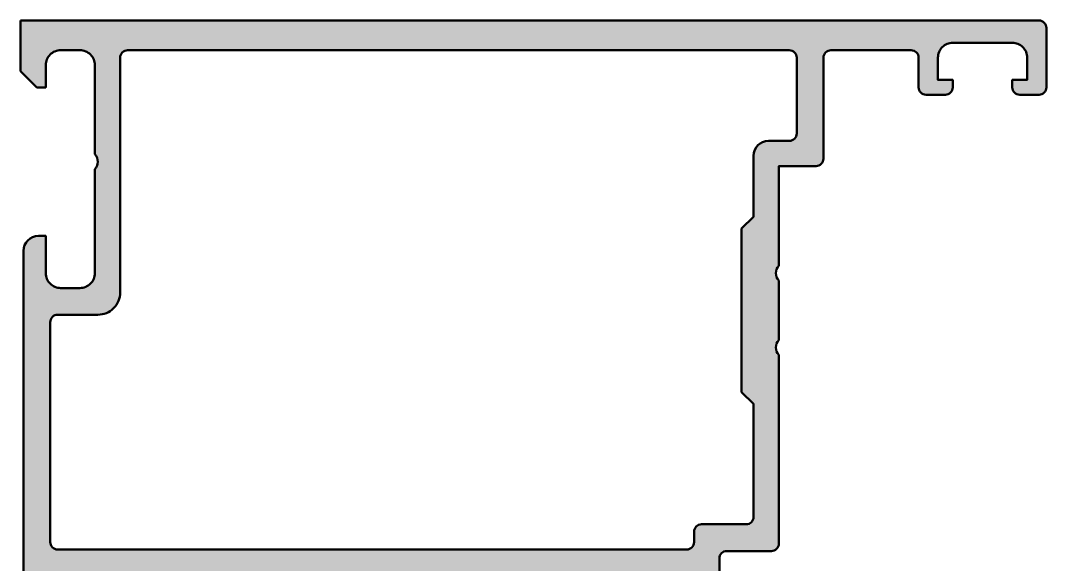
# Model space of a CAD drawing. Extents: x 0 to 69, y 0 to 90.
# Drawn here: x 0 to 69, y 53.4 to 90 of the extents above; entities that cross this region are included whole.
import ezdxf

# ---------------------------------------------------------------- set-up
doc = ezdxf.new("R2010")
doc.units = 0
doc.layers.add('0S-Alu contour', color=7, linetype='Continuous', lineweight=50)
doc.layers.add('0S-Alu hatch', color=252, linetype='Continuous', lineweight=25)

# ---------------------------------------------------------------- blocks, each defined once
blk = doc.blocks.new('438350__87950F31_F954_4A64_8D28_5A668139A876_')
at = {"layer": '0S-Alu hatch'}
h = blk.add_hatch(color=256, dxfattribs=at)
edge = h.paths.add_edge_path()
edge.add_line((0, 90), (0, 86.60000000000001))
edge.add_line((0, 86.60000000000001), (1.100000000000023, 85.5))
edge.add_line((1.100000000000023, 85.5), (1.700000000000045, 85.5))
edge.add_line((1.700000000000045, 85.5), (1.700000000000045, 87))
edge.add_ellipse((2.700000000000037, 87.00000000000001), major_axis=(-0.9999999999999912, 0), ratio=1, start_angle=269.99999999999955, end_angle=360, ccw=False)
edge.add_line((2.700000000000045, 88), (4, 88))
edge.add_ellipse((4.00000000000001, 87.00000000000001), major_axis=(-0.9999999999999857, 0), ratio=1, start_angle=180, end_angle=270.0000000000006, ccw=False)
edge.add_line((5, 87), (5.000000000000025, 81))
edge.add_ellipse((4.47500000000001, 80.50000000000001), major_axis=(-0.7250000000000013, 0), ratio=1, start_angle=136.397181027295, end_angle=223.602818972702, ccw=False)
edge.add_line((4.999999999999999, 80), (5, 73))
edge.add_ellipse((4.000000000000012, 72.99999999999999), major_axis=(-0.9999999999999885, 0), ratio=1, start_angle=89.99999999999937, end_angle=180, ccw=False)
edge.add_line((4.000000000000001, 72), (2.700000000000046, 72))
edge.add_ellipse((2.700000000000037, 72.99999999999999), major_axis=(-0.9999999999999857, 0), ratio=1, start_angle=0, end_angle=90.00000000000051, ccw=False)
edge.add_line((1.700000000000046, 73), (1.700000000000045, 75.5))
edge.add_line((1.700000000000045, 75.5), (1.200000000000045, 75.5))
edge.add_arc((1.200000000000045, 74.5), 1, 90, 180)
edge.add_line((0.2000000000000455, 74.5), (0.2000000000000455, 52.50000000000003))
edge.add_ellipse((0.1211635534570099, 52.23247940800692), major_axis=(-0.2788950563274254, 0), ratio=1, start_angle=178.8354106258447, end_angle=253.580123580509, ccw=False)
edge.add_line((0.4000010000000425, 52.22681100000826), (0.4000010000000494, 51.77321700000854))
edge.add_ellipse((0.1211329043568919, 51.76755634053147), major_axis=(-0.2789255417371391, 0), ratio=1, start_angle=106.4245945553528, end_angle=181.1628700728881, ccw=False)
edge.add_line((0.2000000000000488, 51.50001300000854), (0.200000000000049, 49.62000200000002))
edge.add_arc((0.5000000000000517, 49.62000200000002), 0.3000000000000027, 180, 270)
edge.add_line((0.5000000000000516, 49.32000200000001), (1.479974319042833, 49.32000200000002))
edge.add_arc((1.479974319042831, 49.62000200000002), 0.3000000000000043, 270.0000000000004, 360)
edge.add_line((1.779974319042835, 49.62000200000002), (1.779974319042835, 52.38000000000003))
edge.add_ellipse((1.89997431904282, 52.38000000000003), major_axis=(-0.1199999999999846, 0), ratio=1, start_angle=270.00000000000074, end_angle=360, ccw=False)
edge.add_line((1.899974319042818, 52.5), (6.200000000000042, 52.5))
edge.add_ellipse((6.200000000000039, 52), major_axis=(-0.5, 0), ratio=1, start_angle=180, end_angle=269.9999999999996, ccw=False)
edge.add_line((6.700000000000041, 51.99999999999999), (6.700000000000044, 51.29999999999995))
edge.add_line((6.700000000000044, 51.29999999999995), (5.318504542377707, 48.90717967697245))
edge.add_arc((5.43811978464837, 48.8381197846483), 0.1381197846482981, 150.0000000000005, 275.6225775507955)
edge.add_arc((4.961776758826421, 53.67660886184461), 4.999999999996795, 275.6225775507955, 342.251583643932)
edge.add_ellipse((10.20000000000002, 51.99999999999707), major_axis=(-0.500000000002933, 0), ratio=1, start_angle=270.0000000000008, end_angle=342.2515836439304, ccw=False)
edge.add_line((10.20000000000002, 52.5), (37, 52.5))
edge.add_ellipse((37, 51.99999999999689), major_axis=(-0.5000000000031122, 0), ratio=1, start_angle=197.7484163560682, end_angle=270, ccw=False)
edge.add_arc((42.23822324117358, 53.67660886184441), 4.999999999996598, 197.7484163560679, 264.3774224492048)
edge.add_arc((41.76188021535167, 48.8381197846483), 0.1381197846482954, 264.3774224492049, 389.9999999999957)
edge.add_line((41.88149545762234, 48.90717967697244), (40.5, 51.29999999999994))
edge.add_line((40.5, 51.29999999999994), (40.49999999999999, 51.99999999999999))
edge.add_ellipse((41, 52), major_axis=(-0.5, 0), ratio=1, start_angle=270, end_angle=360, ccw=False)
edge.add_line((41, 52.5), (45.3000256809572, 52.50000000000001))
edge.add_ellipse((45.3000256809572, 52.38000000000002), major_axis=(-0.1199999999999974, 0), ratio=1, start_angle=180, end_angle=270, ccw=False)
edge.add_line((45.42002568095719, 52.38), (45.4200256809572, 49.62000200000002))
edge.add_arc((45.72002568095721, 49.62000200000002), 0.3000000000000114, 180, 270)
edge.add_line((45.72002568095721, 49.32000200000001), (46.69999999999999, 49.32000200000003))
edge.add_arc((46.69999999999999, 49.62000200000003), 0.3000000000000043, 269.9999999999986, 360)
edge.add_line((47, 49.62000200000003), (47, 51.50001300000852))
edge.add_ellipse((47.07886709564316, 51.76755634053146), major_axis=(-0.2789255417371511, 0), ratio=1, start_angle=-1.1628700728908825, end_angle=73.57540544464513, ccw=False)
edge.add_line((46.799999, 51.77321700000854), (46.799999, 52.2268110000086))
edge.add_ellipse((47.07883644654303, 52.23247940800693), major_axis=(-0.2788950563274154, 0), ratio=1, start_angle=-73.5801235805111, end_angle=1.1645893740869155, ccw=False)
edge.add_line((47.00000000000001, 52.50000000000003), (47, 53.79999999999995))
edge.add_ellipse((47.49999999999999, 53.79999999999996), major_axis=(-0.4999999999999929, 0), ratio=1, start_angle=269.9999999999992, end_angle=360, ccw=False)
edge.add_line((47.5, 54.29999999999996), (50.5, 54.29999999999996))
edge.add_arc((50.5, 54.79999999999995), 0.5, 270, 360)
edge.add_line((51, 54.79999999999995), (51, 67.50000000000011))
edge.add_ellipse((51.5250269539926, 68.00000000000011), major_axis=(-0.7250195186467387, 0), ratio=1, start_angle=-43.6013499515945, end_angle=43.6013499515945, ccw=False)
edge.add_line((51, 68.50000000000011), (51.00000000000004, 72.49999999999997))
edge.add_ellipse((51.5250269539926, 73), major_axis=(-0.7250195186467325, 0), ratio=1, start_angle=-43.60134995159501, end_angle=43.60134995159808, ccw=False)
edge.add_line((51.00000000000001, 73.5), (51, 80.20000000000005))
edge.add_line((51, 80.20000000000005), (53.49999999999999, 80.20000000000005))
edge.add_arc((53.49999999999999, 80.70000000000005), 0.5, 270, 360)
edge.add_line((53.99999999999999, 80.70000000000003), (54.00000000000012, 87.50000000000001))
edge.add_ellipse((54.50000000000012, 87.5), major_axis=(-0.4999999999999929, 0), ratio=1, start_angle=269.9999999999992, end_angle=360, ccw=False)
edge.add_line((54.50000000000013, 87.99999999999999), (59.89999999999998, 88))
edge.add_ellipse((59.89999999999998, 87.50000000000001), major_axis=(-0.4999999999999858, 0), ratio=1, start_angle=180, end_angle=270.0000000000008, ccw=False)
edge.add_line((60.39999999999998, 87.5), (60.39999999999998, 85.5))
edge.add_arc((60.89999999999998, 85.5), 0.5, 180, 270)
edge.add_line((60.89999999999998, 85), (62.20000000000005, 85))
edge.add_arc((62.20000000000005, 85.5), 0.5, 270, 360)
edge.add_line((62.70000000000004, 85.5), (62.70000000000004, 86))
edge.add_line((62.70000000000004, 86), (61.70000000000005, 86))
edge.add_line((61.70000000000005, 86), (61.70000000000005, 87.5))
edge.add_ellipse((62.70000000000004, 87.50000000000001), major_axis=(-0.9999999999999928, 0), ratio=1, start_angle=269.9999999999996, end_angle=360, ccw=False)
edge.add_line((62.70000000000004, 88.49999999999999), (66.70000000000005, 88.49999999999999))
edge.add_ellipse((66.70000000000006, 87.50000000000001), major_axis=(-0.9999999999999857, 0), ratio=1, start_angle=180, end_angle=270.0000000000008, ccw=False)
edge.add_line((67.70000000000005, 87.5), (67.70000000000005, 86))
edge.add_line((67.70000000000005, 86), (66.70000000000005, 86))
edge.add_line((66.70000000000005, 86), (66.70000000000005, 85.5))
edge.add_arc((67.20000000000005, 85.5), 0.5, 180, 270)
edge.add_line((67.20000000000005, 85), (68.5, 85))
edge.add_arc((68.5, 85.5), 0.5, 270, 360)
edge.add_line((69, 85.5), (69, 89.50000000000001))
edge.add_arc((68.5, 89.50000000000001), 0.5, 0, 90)
edge.add_line((68.5, 90), (0, 90))
edge = h.paths.add_edge_path()
edge.add_ellipse((7.199999999999931, 87.49999999999989), major_axis=(-0.5, 0), ratio=1, start_angle=270.0000000000001, end_angle=360, ccw=False)
edge.add_line((7.19999999999993, 87.99999999999989), (51.70000000000005, 88))
edge.add_ellipse((51.70000000000005, 87.5), major_axis=(-0.5, 0), ratio=1, start_angle=180, end_angle=270, ccw=False)
edge.add_line((52.20000000000005, 87.5), (52.20000000000005, 82.39999999999998))
edge.add_ellipse((51.70000000000005, 82.39999999999998), major_axis=(-0.5, 0), ratio=1, start_angle=90.0000000000008, end_angle=180, ccw=False)
edge.add_line((51.70000000000005, 81.89999999999996), (50.29999999999995, 81.89999999999996))
edge.add_arc((50.29999999999995, 80.89999999999998), 1, 90, 180)
edge.add_line((49.29999999999996, 80.89999999999998), (49.29999999999996, 76.79999999999995))
edge.add_line((49.29999999999996, 76.79999999999995), (48.5, 75.99999999999999))
edge.add_line((48.5, 75.99999999999999), (48.5, 65))
edge.add_line((48.5, 65), (49.29999999999994, 64.20000000000006))
edge.add_line((49.29999999999994, 64.20000000000006), (49.29999999999996, 56.59999999999991))
edge.add_ellipse((48.79999999999996, 56.5999999999999), major_axis=(-0.4999999999999929, 0), ratio=1, start_angle=90.00000000000159, end_angle=180, ccw=False)
edge.add_line((48.79999999999998, 56.09999999999991), (45.80000000000007, 56.09999999999991))
edge.add_arc((45.80000000000007, 55.59999999999991), 0.4999999999999929, 90, 180)
edge.add_line((45.30000000000007, 55.59999999999984), (45.30000000000018, 54.90000000000017))
edge.add_ellipse((44.80000000000018, 54.90000000000009), major_axis=(-0.5, 0), ratio=1, start_angle=90, end_angle=180, ccw=False)
edge.add_line((44.80000000000018, 54.40000000000009), (2.500000000000113, 54.39999999999997))
edge.add_ellipse((2.500000000000114, 54.89999999999997), major_axis=(-0.5, 0), ratio=1, start_angle=0, end_angle=90.00000000000011, ccw=False)
edge.add_line((2.000000000000113, 54.89999999999997), (2.000000000000112, 69.70000000000016))
edge.add_ellipse((2.500000000000112, 69.70000000000016), major_axis=(-0.5, 0), ratio=1, start_angle=269.9999999999927, end_angle=360, ccw=False)
edge.add_line((2.500000000000176, 70.20000000000016), (5.200000000000084, 70.1999999999998))
edge.add_arc((5.200000000000273, 71.69999999999982), 1.5, 269.9999999999928, 360)
edge.add_line((6.700000000000273, 71.69999999999985), (6.699999999999931, 87.49999999999987))
at = {"layer": '0S-Alu contour', "color": 7}
for points in [[(0, 90), (0, 86.60000000000001), (1.100000000000023, 85.5), (1.700000000000045, 85.5), (1.700000000000045, 87)], [(68.5, 90), (0, 90)], [(69, 85.5), (69, 89.50000000000001)], [(62.70000000000004, 88.49999999999999), (66.70000000000005, 88.49999999999999)], [(2.700000000000045, 88), (4, 88)], [(7.19999999999993, 87.99999999999989), (51.70000000000005, 88)], [(54.50000000000013, 87.99999999999999), (59.89999999999998, 88)], [(5, 87), (5.000000000000025, 81)], [(6.700000000000273, 71.69999999999985), (6.699999999999931, 87.49999999999987)], [(52.20000000000005, 87.5), (52.20000000000005, 82.39999999999998)], [(53.99999999999999, 80.70000000000003), (54.00000000000012, 87.50000000000001)], [(60.39999999999998, 87.5), (60.39999999999998, 85.5)], [(62.70000000000004, 85.5), (62.70000000000004, 86), (61.70000000000005, 86), (61.70000000000005, 87.5)], [(67.70000000000005, 87.5), (67.70000000000005, 86), (66.70000000000005, 86), (66.70000000000005, 85.5)], [(60.89999999999998, 85), (62.20000000000005, 85)], [(67.20000000000005, 85), (68.5, 85)], [(51.70000000000005, 81.89999999999996), (50.29999999999995, 81.89999999999996)], [(49.29999999999996, 80.89999999999998), (49.29999999999996, 76.79999999999995), (48.5, 75.99999999999999), (48.5, 65), (49.29999999999994, 64.20000000000006), (49.29999999999996, 56.59999999999991)], [(51.00000000000001, 73.5), (51, 80.20000000000005), (53.49999999999999, 80.20000000000005)], [(4.999999999999999, 80), (5, 73)], [(1.700000000000046, 73), (1.700000000000045, 75.5), (1.200000000000045, 75.5)], [(0.2000000000000455, 74.5), (0.2000000000000455, 52.50000000000003)], [(51, 68.50000000000011), (51.00000000000004, 72.49999999999997)], [(4.000000000000001, 72), (2.700000000000046, 72)], [(2.000000000000113, 54.89999999999997), (2.000000000000112, 69.70000000000016)], [(2.500000000000176, 70.20000000000016), (5.200000000000084, 70.1999999999998)], [(51, 54.79999999999995), (51, 67.50000000000011)], [(48.79999999999998, 56.09999999999991), (45.80000000000007, 56.09999999999991)], [(45.30000000000007, 55.59999999999984), (45.30000000000018, 54.90000000000017)], [(44.80000000000018, 54.40000000000009), (2.500000000000115, 54.39999999999997)], [(47.5, 54.29999999999996), (50.5, 54.29999999999996)], [(47.00000000000001, 52.50000000000003), (47, 53.79999999999995)], [(1.899974319042818, 52.5), (6.200000000000042, 52.5)], [(10.20000000000002, 52.5), (37, 52.5)], [(41, 52.5), (45.3000256809572, 52.50000000000001)], [(0.4000010000000425, 52.22681100000826), (0.4000010000000494, 51.77321700000854)], [(1.779974319042835, 49.62000200000002), (1.779974319042835, 52.38000000000003)], [(6.700000000000041, 51.99999999999999), (6.700000000000044, 51.29999999999995), (5.318504542377707, 48.90717967697245)], [(41.88149545762234, 48.90717967697244), (40.5, 51.29999999999994), (40.49999999999999, 51.99999999999999)], [(45.42002568095719, 52.38), (45.4200256809572, 49.62000200000002)], [(46.799999, 51.77321700000854), (46.799999, 52.2268110000086)], [(0.2000000000000488, 51.50001300000854), (0.200000000000049, 49.62000200000002)], [(47, 49.62000200000003), (47, 51.50001300000852)], [(0.5000000000000516, 49.32000200000001), (1.479974319042833, 49.32000200000002)], [(45.72002568095721, 49.32000200000001), (46.69999999999999, 49.32000200000003)]]:
    blk.add_lwpolyline(points, dxfattribs=at)
for centre, radius, start, end in [((68.5, 89.50000000000001), 0.5, 0, 90), ((60.89999999999998, 85.5), 0.5, 180, 270), ((62.20000000000005, 85.5), 0.5, 270, 0), ((67.20000000000005, 85.5), 0.5, 180, 270), ((68.5, 85.5), 0.5, 270, 0), ((50.29999999999995, 80.89999999999998), 1, 90, 180), ((53.49999999999999, 80.70000000000005), 0.5, 270, 0), ((1.200000000000045, 74.5), 1, 90, 180), ((5.200000000000273, 71.69999999999982), 1.5, 269.9999999999928, 0), ((45.80000000000007, 55.59999999999991), 0.4999999999999929, 90, 180), ((50.5, 54.79999999999995), 0.5, 270, 0), ((4.961776758826421, 53.67660886184461), 4.999999999996795, 275.6225775507955, 342.251583643932), ((42.23822324117358, 53.67660886184441), 4.999999999996598, 197.7484163560679, 264.3774224492048), ((0.5000000000000517, 49.62000200000002), 0.3000000000000027, 180, 270), ((1.479974319042831, 49.62000200000002), 0.3000000000000043, 270.0000000000004, 0), ((45.72002568095721, 49.62000200000002), 0.3000000000000114, 180, 270), ((46.69999999999999, 49.62000200000003), 0.3000000000000043, 269.9999999999986, 0), ((5.43811978464837, 48.8381197846483), 0.1381197846482981, 150.0000000000005, 275.6225775507955), ((41.76188021535167, 48.8381197846483), 0.1381197846482954, 264.3774224492049, 29.99999999999571)]:
    blk.add_arc(centre, radius, start, end, dxfattribs=at)
at = {"layer": '0S-Alu contour', "color": 7, "extrusion": (0, 0, -1)}
for centre, radius, start, end in [((-62.70000000000004, 87.50000000000001), 0.9999999999999928, 0, 90.0000000000004), ((-66.70000000000006, 87.50000000000001), 0.9999999999999857, 89.9999999999992, 180), ((-2.700000000000037, 87.00000000000001), 0.9999999999999912, 0, 90.00000000000048), ((-4.00000000000001, 87.00000000000001), 0.9999999999999857, 89.99999999999939, 180), ((-7.199999999999931, 87.49999999999989), 0.5, 0, 89.99999999999991), ((-51.70000000000005, 87.5), 0.5, 90, 180), ((-54.50000000000012, 87.5), 0.4999999999999929, 0, 90.00000000000081), ((-59.89999999999998, 87.50000000000001), 0.4999999999999858, 89.9999999999992, 180), ((-51.70000000000005, 82.39999999999998), 0.5, 180, 269.9999999999992), ((-4.47500000000001, 80.50000000000001), 0.7250000000000015, 136.397181027298, 223.6028189727051), ((-51.5250269539926, 73), 0.7250195186467325, 316.3986500484019, 43.60134995159491), ((-2.700000000000037, 72.99999999999999), 0.9999999999999857, 269.9999999999995, 0), ((-4.000000000000012, 72.99999999999999), 0.9999999999999885, 180, 270.0000000000006), ((-2.500000000000112, 69.70000000000016), 0.5, 0, 90.00000000000728), ((-51.5250269539926, 68.00000000000011), 0.7250195186467387, 316.3986500484055, 43.60134995159453), ((-48.79999999999996, 56.5999999999999), 0.4999999999999929, 180, 269.9999999999984), ((-2.500000000000114, 54.89999999999997), 0.5, 269.9999999999999, 0), ((-44.80000000000018, 54.90000000000009), 0.5, 180, 270), ((-47.49999999999999, 53.79999999999996), 0.4999999999999929, 0, 90.00000000000081), ((-0.1211635534570099, 52.23247940800692), 0.2788950563274254, 106.419876419491, 181.1645893741554), ((-1.89997431904282, 52.38000000000003), 0.1199999999999846, 0, 89.99999999999928), ((-6.200000000000039, 52), 0.5, 90.0000000000004, 180), ((-10.20000000000002, 51.99999999999707), 0.500000000002933, 17.74841635606957, 89.9999999999992), ((-37, 51.99999999999689), 0.5000000000031122, 90, 162.2515836439318), ((-41, 52), 0.5, 0, 90), ((-45.3000256809572, 52.38000000000002), 0.1199999999999974, 90, 180), ((-47.07883644654303, 52.23247940800693), 0.2788950563274155, 358.8354106259131, 73.58012358051123), ((-0.1211329043568919, 51.76755634053147), 0.2789255417371391, 178.8371299271119, 253.5754054446472), ((-47.07886709564316, 51.76755634053146), 0.2789255417371511, 286.4245945553549, 1.162870072890926)]:
    blk.add_arc(centre, radius, start, end, dxfattribs=at)
blk = doc.blocks.new('439300__65E67604_61F3_4BD5_90A1_0031C54B3D12_')
at = {"layer": '0S-Alu contour', "color": 7}
blk.add_blockref('438350__87950F31_F954_4A64_8D28_5A668139A876_', (0, 0), dxfattribs=at)

msp = doc.modelspace()

# ---------------------------------------------------------------- block references
at = {"layer": '0S-Alu contour', "color": 7}
msp.add_blockref('439300__65E67604_61F3_4BD5_90A1_0031C54B3D12_', (0, 0), dxfattribs=at)

doc.saveas('drawing.dxf')
